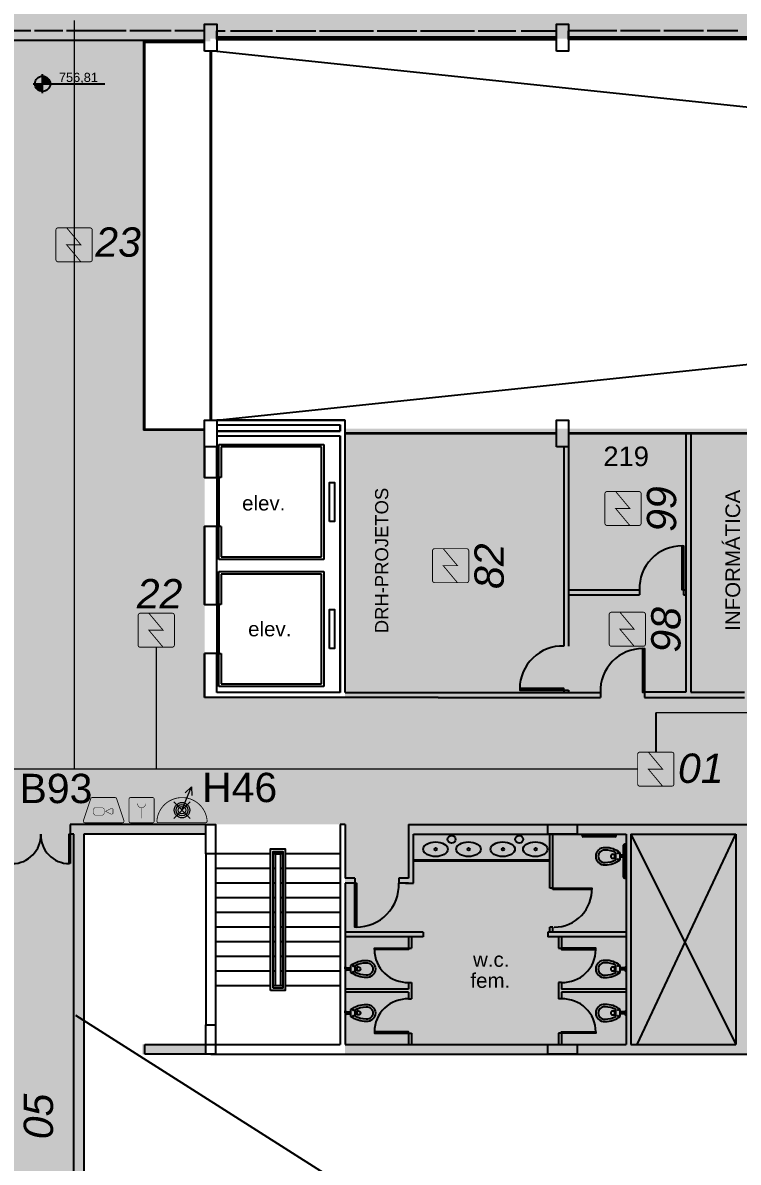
# Model space of a CAD drawing. Header units: metres. Extents: x -331 to 2982, y 362 to 2539.
# Drawn here: x 769.26 to 783.9, y 1880.81 to 1904.12 of the extents above; entities that cross this region are included whole.
import ezdxf
from ezdxf.enums import TextEntityAlignment as Align

# ---------------------------------------------------------------- set-up
doc = ezdxf.new("R2010")
doc.units = ezdxf.units.M
doc.layers.get('0').update_dxf_attribs({"color": 251})
doc.layers.add('_corredores', color=251, linetype='Continuous', plot=False)
doc.layers.add('_salas', color=251, linetype='Continuous', plot=False)
for name, color, linetype in [('ALV', 251, 'Continuous'), ('Cota Nivel', 251, 'Continuous'), ('CX', 251, 'Continuous'), ('Det', 251, 'Continuous'), ('DET. FUMAÇA', 1, 'Continuous'), ('Det_Vigas', 251, 'Continuous'), ('Div', 251, 'Continuous'), ('Est', 251, 'Continuous'), ('Mob', 251, 'Continuous'), ('Pis', 251, 'Continuous'), ('SALAS NOVAS', 7, 'Continuous'), ('Texto_Salas', 251, 'Continuous'), ('vid', 251, 'Continuous'), ('vis', 251, 'Continuous')]:
    doc.layers.add(name, color=color, linetype=linetype)
doc.styles.add('DESTAQUE', font='arial.ttf', dxfattribs={"height": 0.4})
doc.styles.get("Standard").update_dxf_attribs({"font": 'arial.ttf', "height": 0.3})
doc.styles.add('X3G_ENTITY_1416AFBF', font='arial.ttf', dxfattribs={"height": 0.6})
doc.styles.add('X3G_ENTITY_1416B746', font='arial.ttf', dxfattribs={"height": 0.6})
doc.styles.add('X3G_ENTITY_1416BCA4', font='arial.ttf', dxfattribs={"height": 0.6})
doc.styles.add('X3G_ENTITY_1416BCBF', font='arial.ttf', dxfattribs={"height": 0.6})
doc.styles.add('X3G_ENTITY_1416BCC3', font='arial.ttf', dxfattribs={"height": 0.6})
doc.styles.add('X3G_ENTITY_1422A228', font='arial.ttf', dxfattribs={"height": 0.6})

# ---------------------------------------------------------------- blocks, each defined once
blk = doc.blocks.new('WEW')
at = {"color": 1, "lineweight": 0, "true_color": 0xe60000}
for p, q in [((1781.244, 994.005), (1781.439, 994.482)), ((1781.439, 994.482), (1781.308, 994.36)), ((1781.439, 994.482), (1781.447, 994.302)), ((1781.075, 994.175), (1781.413, 993.836)), ((1781.413, 994.175), (1781.075, 993.836))]:
    blk.add_line(p, q, dxfattribs=at)
at = {"color": 1, "true_color": 0xe60000, "const_width": 0.0172}
for points in [[(1779.259, 993.747), (1780.023, 993.747, 0.511918), (1780.056, 993.793), (1779.907, 994.24, 0.322823), (1779.874, 994.263), (1779.408, 994.263, 0.322823), (1779.375, 994.24), (1779.226, 993.793, 0.511918)], [(1780.193, 994.263), (1780.641, 994.263, -0.414214), (1780.675, 994.229), (1780.675, 993.782, -0.414214), (1780.641, 993.747), (1780.193, 993.747, -0.414214), (1780.159, 993.782), (1780.159, 994.229, -0.414214)], [(1780.764, 993.748), (1781.724, 993.748, 0.435311), (1781.759, 993.784, 0.930949), (1780.73, 993.784, 0.435311)]]:
    blk.add_lwpolyline(points, format="xyb", close=True, dxfattribs=at)
at = {"color": 1, "true_color": 0xe60000, "const_width": 0.0086}
for points in [[(1780.336, 994.135), (1780.338, 994.117), (1780.344, 994.099), (1780.351, 994.088), (1780.365, 994.073), (1780.373, 994.067), (1780.386, 994.06), (1780.397, 994.057), (1780.413, 994.055), (1780.421, 994.055), (1780.431, 994.056), (1780.45, 994.062), (1780.464, 994.07), (1780.477, 994.082), (1780.488, 994.096), (1780.494, 994.11), (1780.497, 994.122), (1780.498, 994.13), (1780.498, 994.136)], [(1780.417, 993.837), (1780.417, 994.055)]]:
    blk.add_lwpolyline(points, dxfattribs=at)
for points in [[(1779.463, 994.06), (1779.617, 994.06), (1779.652, 994.026), (1779.652, 993.936), (1779.617, 993.902), (1779.463, 993.902), (1779.428, 993.936), (1779.428, 994.026)], [(1779.832, 993.936), (1779.832, 994.026), (1779.802, 994.044), (1779.679, 993.981), (1779.802, 993.918)]]:
    blk.add_lwpolyline(points, close=True, dxfattribs=at)
at = {"color": 1, "lineweight": 0, "true_color": 0xe60000}
for radius in [0.158, 0.119, 0.0774]:
    blk.add_circle((1781.244, 994.005), radius, dxfattribs=at)
blk = doc.blocks.new('Detector de fumaça')
at = {"layer": 'DET. FUMAÇA', "linetype": 'Continuous', "lineweight": 15, "const_width": 0.0187}
blk.add_lwpolyline([(774.599, 539.816), (775.249, 539.816, -0.414214), (775.296, 539.769), (775.296, 539.167, -0.414214), (775.249, 539.12), (774.599, 539.12, -0.414214), (774.553, 539.167), (774.553, 539.769, -0.414214)], format="xyb", close=True, dxfattribs=at)
blk.add_lwpolyline([(774.773, 539.816), (775.064, 539.468), (774.773, 539.468), (775.064, 539.12)], dxfattribs=at)
blk = doc.blocks.new('VASO-SAN')
for p, q in [((302.351, 172.465), (302.38, 172.465)), ((302.351, 172.383), (302.38, 172.383)), ((302.38, 172.465), (302.38, 172.383)), ((302.411, 172.354), (302.411, 172.494)), ((302.499, 172.354), (302.499, 172.494)), ((302.599, 172.444), (302.499, 172.444)), ((302.599, 172.404), (302.499, 172.404)), ((302.599, 172.444), (302.599, 172.455)), ((302.599, 172.404), (302.599, 172.444)), ((302.599, 172.404), (302.599, 172.393)), ((302.619, 172.464), (302.609, 172.464)), ((302.619, 172.383), (302.609, 172.383)), ((302.619, 172.424), (302.619, 172.464)), ((302.619, 172.424), (302.619, 172.383))]:
    blk.add_line(p, q)
for centre in [(302.453, 172.486), (302.453, 172.362)]:
    blk.add_circle(centre, 0.00707)
for centre, radius, start, end in [((302.178, 172.42), 0.179, 86.6811, 178.7962), ((302.178, 172.42), 0.129, 86.6811, 178.7962), ((302.205, 172.134), 0.464, 50.6979, 92.0637), ((302.205, 172.134), 0.414, 60.1325, 92.0637), ((302.178, 172.427), 0.179, 181.2038, 273.3189), ((302.178, 172.427), 0.129, 181.2038, 273.3189), ((302.205, 172.713), 0.464, 267.9363, 309.3021), ((302.205, 172.713), 0.414, 267.9363, 299.8675), ((302.349, 172.422), 0.043, 86.6811, 178.7962), ((302.349, 172.426), 0.043, 181.2038, 273.3189), ((302.609, 172.455), 0.00935, 90, 180), ((302.609, 172.393), 0.00935, 180, 270)]:
    blk.add_arc(centre, radius, start, end)

msp = doc.modelspace()

# ---------------------------------------------------------------- hatches: boundary and pattern name
at = {"layer": '_corredores', "transparency": 33554508}
h = msp.add_hatch(color=256, dxfattribs=at)
h.dxf.hatch_style = 1
h.paths.add_polyline_path([(851.609, 1924.544), (870.379, 1924.544), (870.379, 1926.38), (870.189, 1926.38), (870.189, 1926.577), (870.003, 1926.764), (866.304, 1926.765), (866.288, 1926.731), (866.184, 1926.814), (865.422, 1927.574), (863.994, 1927.574), (862.566, 1927.574), (861.756, 1926.765), (861.72, 1926.765), (861.716, 1926.764), (861.703, 1926.763), (861.685, 1926.763), (858.091, 1926.765), (857.744, 1926.418), (857.397, 1926.765), (853.804, 1926.765), (853.788, 1926.731), (853.684, 1926.814), (852.922, 1927.574), (851.494, 1927.574), (849.748, 1927.574), (849.748, 1926.814), (849.608, 1926.814), (849.608, 1929.894), (841.234, 1929.894), (841.234, 1928.054), (840.474, 1928.054), (840.474, 1927.096), (840.756, 1926.814), (840.374, 1926.432), (840.042, 1926.765), (836.434, 1926.765), (836.419, 1926.731), (836.314, 1926.814), (835.553, 1927.574), (834.124, 1927.574), (832.696, 1927.574), (831.886, 1926.765), (831.85, 1926.765), (831.847, 1926.764), (831.833, 1926.763), (831.815, 1926.763), (828.221, 1926.765), (827.874, 1926.418), (827.528, 1926.765), (823.934, 1926.765), (823.918, 1926.731), (823.814, 1926.814), (823.052, 1927.574), (821.624, 1927.574), (820.195, 1927.574), (819.385, 1926.765), (819.35, 1926.765), (819.346, 1926.764), (819.333, 1926.763), (819.315, 1926.763), (815.721, 1926.765), (815.374, 1926.418), (815.027, 1926.765), (811.434, 1926.765), (811.418, 1926.731), (811.314, 1926.814), (810.552, 1927.574), (809.124, 1927.574), (807.695, 1927.574), (806.886, 1926.765), (806.85, 1926.765), (806.846, 1926.764), (806.833, 1926.763), (806.815, 1926.763), (803.221, 1926.765), (802.874, 1926.418), (802.527, 1926.765), (798.934, 1926.765), (798.918, 1926.731), (798.814, 1926.814), (798.052, 1927.574), (796.624, 1927.574), (795.195, 1927.574), (794.386, 1926.765), (794.35, 1926.765), (794.346, 1926.764), (794.333, 1926.763), (794.315, 1926.763), (790.721, 1926.765), (790.374, 1926.418), (790.027, 1926.765), (786.434, 1926.765), (786.418, 1926.731), (786.314, 1926.814), (785.552, 1927.574), (784.124, 1927.574), (782.696, 1927.574), (781.886, 1926.765), (781.85, 1926.765), (781.846, 1926.764), (781.833, 1926.763), (781.815, 1926.763), (778.221, 1926.765), (777.874, 1926.418), (777.527, 1926.765), (773.934, 1926.765), (773.918, 1926.731), (773.814, 1926.814), (773.052, 1927.574), (771.624, 1927.574), (770.196, 1927.574), (769.386, 1926.765), (769.35, 1926.765), (769.347, 1926.764), (769.333, 1926.763), (769.315, 1926.763), (765.615, 1926.764), (765.429, 1926.577), (765.429, 1926.38), (765.239, 1926.38), (765.239, 1924.544), (770.084, 1924.544), (770.084, 1914.631), (770.394, 1914.631), (770.394, 1905.511), (765.009, 1905.511), (765.009, 1910.811), (763.809, 1910.811), (763.809, 1905.511), (755.909, 1905.511), (755.909, 1910.811), (754.809, 1910.811), (754.809, 1905.511), (746.059, 1905.511), (746.059, 1901.896), (748.429, 1901.896), (748.429, 1903.596), (748.029, 1903.596), (748.029, 1903.796), (754.454, 1903.796), (754.454, 1903.596), (754.129, 1903.596), (754.129, 1901.896), (754.454, 1901.896), (754.454, 1901.696), (754.454, 1901.171), (757.954, 1901.171), (757.954, 1903.571), (757.954, 1903.771), (768.009, 1903.771), (768.009, 1903.751), (768.814, 1903.751), (768.814, 1895.791), (767.984, 1895.791), (767.984, 1895.771), (762.344, 1895.771), (761.069, 1895.771), (761.069, 1893.046), (754.154, 1893.046), (752.479, 1893.046), (752.479, 1860.521), (752.479, 1859.096), (752.479, 1857.621), (754.079, 1857.621), (754.079, 1860.546), (753.904, 1860.546), (753.904, 1863.421), (754.169, 1863.421), (754.169, 1887.631), (760.804, 1887.631), (760.804, 1887.721), (768.909, 1887.721), (770.309, 1887.721), (771.909, 1887.721), (773.009, 1887.721), (775.859, 1887.721), (775.859, 1886.621), (777.159, 1886.621), (777.159, 1887.721), (788.759, 1887.721), (788.759, 1886.621), (790.059, 1886.621), (790.059, 1887.721), (802.309, 1887.721), (804.009, 1887.721), (844.959, 1887.721), (844.959, 1887.896), (845.259, 1887.896), (845.259, 1887.543), (845.259, 1863.221), (807.109, 1863.221), (807.109, 1860.671), (807.109, 1860.571), (806.556, 1860.571), (806.556, 1858.751), (806.556, 1855.871), (806.556, 1855.143), (807.956, 1855.143), (807.956, 1857.121), (809.134, 1857.121), (809.134, 1860.671), (845.259, 1860.671), (845.259, 1855.977), (846.384, 1855.977), (846.384, 1856.871), (846.034, 1856.871), (846.034, 1856.971), (846.434, 1856.971), (846.434, 1860.671), (849.184, 1860.671), (849.184, 1856.971), (849.584, 1856.971), (849.584, 1856.871), (849.234, 1856.871), (849.234, 1855.977), (850.459, 1855.977), (850.459, 1860.671), (859.459, 1860.671), (859.459, 1863.221), (849.559, 1863.221), (849.559, 1888.221), (849.659, 1888.221), (849.659, 1887.721), (854.289, 1887.721), (854.289, 1895.621), (859.259, 1895.621), (859.259, 1905.521), (857.359, 1905.521), (857.359, 1905.621), (858.034, 1905.621), (858.034, 1908.221), (853.709, 1908.221), (853.709, 1908.184), (853.609, 1908.184), (853.609, 1910.121), (850.859, 1910.121), (850.86, 1912.861), (849.659, 1912.861), (849.659, 1908.921), (852.409, 1908.921), (852.409, 1903.771), (852.409, 1895.701), (852.409, 1890.371), (849.559, 1890.371), (849.559, 1908.921), (849.559, 1912.961), (852.259, 1912.961), (852.259, 1914.631), (851.609, 1914.631)])
h.paths.add_polyline_path([(845.929, 1914.631), (846.006, 1914.631), (846.006, 1905.511), (844.999, 1905.511), (844.999, 1909.911), (845.009, 1910.811), (843.809, 1910.811), (843.809, 1905.511), (835.009, 1905.511), (835.009, 1910.811), (833.809, 1910.811), (833.809, 1905.511), (825.009, 1905.511), (825.009, 1910.811), (823.809, 1910.811), (823.809, 1905.511), (815.009, 1905.511), (815.009, 1910.811), (813.809, 1910.811), (813.809, 1905.511), (805.009, 1905.511), (805.009, 1910.811), (803.809, 1910.811), (803.809, 1905.511), (795.009, 1905.511), (795.009, 1910.811), (793.809, 1910.811), (793.809, 1905.511), (785.009, 1905.511), (785.009, 1910.811), (783.809, 1910.811), (783.809, 1905.511), (775.009, 1905.511), (775.009, 1910.811), (773.979, 1910.811), (773.979, 1905.511), (773.194, 1905.511), (773.194, 1914.631), (773.124, 1914.631), (773.124, 1920.111), (775.144, 1920.111), (775.144, 1921.611), (775.124, 1921.611), (775.124, 1922.031), (773.624, 1922.031), (773.624, 1921.611), (773.164, 1921.611), (773.164, 1924.544), (845.929, 1924.543), (845.929, 1921.611), (845.469, 1921.611), (845.469, 1922.031), (843.969, 1922.031), (843.969, 1921.611), (843.949, 1920.111), (845.929, 1920.111)], flags=16)
h.paths.add_polyline_path([(851.494, 1926.432), (851.112, 1926.814), (851.494, 1927.196), (851.876, 1926.814)], flags=16)
h.paths.add_polyline_path([(845.244, 1926.432), (844.862, 1926.814), (845.244, 1927.196), (845.626, 1926.814)], flags=16)
h.paths.add_polyline_path([(845.119, 1903.801), (845.119, 1895.821), (845.259, 1895.821), (845.259, 1890.321), (839.659, 1890.321), (775.859, 1890.321), (772.984, 1890.321), (772.984, 1895.791), (771.754, 1895.791), (771.754, 1903.746), (773.099, 1903.746), (773.099, 1903.801)], flags=16)
h.paths.add_polyline_path([(834.506, 1926.814), (834.124, 1926.432), (833.742, 1926.814), (834.124, 1927.196)], flags=16)
h.paths.add_polyline_path([(863.612, 1926.814), (863.994, 1927.196), (864.376, 1926.814), (863.994, 1926.432)], flags=16)
h.paths.add_polyline_path([(845.259, 1895.821), (845.259, 1890.321), (839.659, 1890.321), (775.859, 1890.321), (772.984, 1890.321), (772.984, 1895.821), (775.859, 1895.821), (839.659, 1895.821)], flags=0)
h.paths.add_polyline_path([(822.006, 1926.814), (821.624, 1926.432), (821.242, 1926.814), (821.624, 1927.196)], flags=16)
h.paths.add_polyline_path([(809.506, 1926.814), (809.124, 1926.432), (808.742, 1926.814), (809.124, 1927.196)], flags=16)
h.paths.add_polyline_path([(797.006, 1926.814), (796.624, 1926.432), (796.242, 1926.814), (796.624, 1927.196)], flags=16)
h.paths.add_polyline_path([(784.506, 1926.814), (784.124, 1926.432), (783.742, 1926.814), (784.124, 1927.196)], flags=16)
h.paths.add_polyline_path([(772.006, 1926.814), (771.624, 1926.432), (771.242, 1926.814), (771.624, 1927.196)], flags=16)
edge = h.paths.add_edge_path(flags=16)
edge.add_line((767.555, 1893.924), (767.408, 1893.821))
edge.add_line((767.408, 1893.821), (767.203, 1894.065))
edge.add_line((767.203, 1894.065), (766.309, 1893.171))
edge.add_arc((765.909, 1892.771), 0.565, -45, 45, ccw=False)
edge.add_line((766.309, 1892.372), (767.203, 1891.477))
edge.add_line((767.203, 1891.477), (767.408, 1891.721))
edge.add_line((767.408, 1891.721), (767.555, 1891.618))
edge.add_arc((765.909, 1892.771), 2.01, 35, 325, ccw=False)
at = {"layer": '_salas', "transparency": 33554559}
h = msp.add_hatch(color=256, dxfattribs=at)
h.dxf.hatch_style = 1
h.paths.add_polyline_path([(839.659, 1890.321), (839.659, 1895.821), (775.859, 1895.821), (775.859, 1890.321)])
h = msp.add_hatch(color=256, dxfattribs=at)
h.dxf.hatch_style = 1
h.paths.add_polyline_path([(770.509, 1887.521), (773.009, 1887.521), (773.009, 1887.721), (771.909, 1887.721), (770.309, 1887.721), (768.909, 1887.721), (760.804, 1887.721), (760.804, 1887.631), (760.804, 1887.521), (762.299, 1887.521), (762.309, 1863.421), (757.849, 1863.421), (757.849, 1861.271), (762.385, 1861.271), (762.385, 1861.321), (770.309, 1861.321), (770.309, 1861.071), (770.509, 1861.071), (770.509, 1863.271), (773.009, 1863.271), (773.009, 1850.721), (773.209, 1850.721), (773.209, 1866.521), (773.009, 1866.521), (773.009, 1863.421), (770.509, 1863.421)])
h = msp.add_hatch(color=256, dxfattribs=at)
h.dxf.hatch_style = 1
h.paths.add_polyline_path([(788.759, 1886.621), (788.759, 1887.721), (777.159, 1887.721), (777.159, 1886.621), (775.859, 1886.621), (775.859, 1883.021), (799.209, 1883.021), (799.209, 1887.721), (790.059, 1887.721), (790.059, 1886.621)])
h = msp.add_hatch(color=256, dxfattribs=at)
h.dxf.hatch_style = 1
h.paths.add_polyline_path([(773.009, 1883.221), (771.709, 1883.221), (771.709, 1883.021), (773.009, 1883.021)])

# ---------------------------------------------------------------- linework, layer by layer
at = {"layer": 'ALV', "color": 251}
for p, q in [((773.234, 1895.996), (775.859, 1895.996)), ((775.759, 1895.996), (773.234, 1895.996)), ((773.234, 1895.896), (775.759, 1895.896)), ((773.234, 1895.896), (775.759, 1895.896)), ((775.759, 1895.996), (775.859, 1895.996)), ((775.859, 1895.996), (775.759, 1895.996)), ((775.759, 1895.996), (775.859, 1895.996)), ((775.859, 1895.996), (775.759, 1895.996)), ((775.759, 1895.771), (775.759, 1895.896)), ((775.759, 1895.896), (775.759, 1895.771)), ((775.759, 1895.771), (775.759, 1895.896)), ((775.759, 1895.896), (775.759, 1895.771)), ((775.859, 1890.421), (775.859, 1895.996)), ((775.859, 1890.421), (775.859, 1895.996)), ((775.859, 1890.421), (775.859, 1895.996)), ((775.859, 1890.421), (775.859, 1895.996)), ((773.234, 1895.771), (775.759, 1895.771)), ((775.759, 1895.771), (773.234, 1895.771)), ((773.234, 1895.671), (775.759, 1895.671)), ((773.234, 1895.671), (775.759, 1895.671)), ((775.759, 1890.421), (775.759, 1895.671)), ((775.759, 1895.671), (775.759, 1890.421)), ((775.759, 1890.421), (775.759, 1895.671)), ((775.759, 1895.671), (775.759, 1890.421)), ((772.984, 1894.821), (772.984, 1895.446)), ((773.234, 1894.821), (773.234, 1895.446)), ((772.984, 1894.821), (773.234, 1894.821)), ((772.984, 1892.221), (772.984, 1893.821)), ((773.234, 1893.821), (772.984, 1893.821)), ((773.234, 1892.221), (773.234, 1893.821)), ((772.984, 1892.221), (773.234, 1892.221)), ((772.984, 1890.321), (772.984, 1891.221)), ((773.234, 1891.221), (772.984, 1891.221)), ((773.234, 1891.221), (772.984, 1891.221)), ((772.984, 1891.221), (772.984, 1890.321)), ((773.234, 1890.421), (773.234, 1891.221)), ((773.234, 1890.421), (773.234, 1891.221)), ((777.762, 1890.321), (772.984, 1890.321)), ((775.759, 1890.421), (773.234, 1890.421)), ((775.759, 1890.421), (773.234, 1890.421)), ((775.859, 1890.421), (777.762, 1890.421)), ((775.859, 1890.421), (775.859, 1890.421)), ((775.859, 1890.421), (777.762, 1890.421)), ((775.859, 1890.421), (775.859, 1890.421)), ((775.859, 1890.421), (775.859, 1890.421)), ((775.859, 1890.421), (775.859, 1890.421)), ((770.309, 1887.721), (770.231, 1887.721)), ((770.231, 1887.721), (770.231, 1887.521)), ((770.309, 1887.721), (770.231, 1887.721)), ((770.309, 1887.721), (770.231, 1887.721)), ((770.231, 1887.721), (770.231, 1887.521)), ((770.309, 1887.721), (770.231, 1887.721)), ((773.009, 1887.721), (770.309, 1887.721)), ((775.859, 1887.721), (775.759, 1887.721)), ((775.759, 1887.721), (775.759, 1884.421)), ((775.859, 1887.721), (775.859, 1886.621)), ((777.159, 1887.721), (788.859, 1887.721)), ((777.159, 1887.721), (777.159, 1886.621)), ((770.309, 1887.521), (770.231, 1887.521)), ((770.309, 1887.521), (770.231, 1887.521)), ((770.309, 1887.521), (770.231, 1887.521)), ((770.309, 1887.521), (770.231, 1887.521)), ((770.309, 1879.246), (770.309, 1887.521)), ((770.309, 1879.246), (770.309, 1887.521)), ((773.009, 1887.521), (770.509, 1887.521)), ((770.509, 1887.521), (770.509, 1863.596)), ((770.509, 1887.521), (770.509, 1863.596)), ((770.509, 1887.521), (770.509, 1863.596)), ((770.509, 1887.521), (770.509, 1863.596)), ((777.259, 1886.521), (777.259, 1887.521)), ((777.259, 1887.521), (781.609, 1887.521)), ((781.609, 1887.521), (781.609, 1883.221)), ((781.709, 1887.521), (781.709, 1883.221)), ((781.709, 1887.521), (783.859, 1887.521)), ((783.859, 1887.521), (783.859, 1883.221)), ((773.009, 1887.121), (773.009, 1883.621)), ((773.209, 1887.121), (773.209, 1883.621)), ((776.059, 1886.621), (775.859, 1886.621)), ((776.059, 1886.521), (775.859, 1886.521)), ((775.859, 1886.521), (775.859, 1883.221)), ((776.059, 1886.621), (776.059, 1886.521)), ((776.959, 1886.621), (776.959, 1886.521)), ((777.159, 1886.621), (776.959, 1886.621)), ((777.159, 1886.521), (776.959, 1886.521)), ((777.098, 1886.521), (777.198, 1886.521)), ((777.159, 1886.521), (777.259, 1886.521)), ((775.759, 1884.421), (775.759, 1883.221)), ((771.759, 1883.021), (771.759, 1883.221)), ((771.759, 1883.221), (775.759, 1883.221)), ((773.109, 1883.021), (771.759, 1883.021)), ((773.109, 1883.021), (799.509, 1883.021)), ((775.859, 1883.221), (781.609, 1883.221)), ((781.709, 1883.221), (783.859, 1883.221))]:
    msp.add_line(p, q, dxfattribs=at)
at = {"layer": 'ALV'}
for p, q in [((775.759, 1895.996), (775.859, 1895.996)), ((775.859, 1895.996), (775.759, 1895.996)), ((775.759, 1895.771), (775.759, 1895.896)), ((775.759, 1895.896), (775.759, 1895.771)), ((775.859, 1890.421), (775.859, 1895.996)), ((775.859, 1890.421), (775.859, 1895.996)), ((775.759, 1890.421), (775.759, 1895.671)), ((775.759, 1895.671), (775.759, 1890.421)), ((782.784, 1892.521), (782.784, 1892.421)), ((780.334, 1890.471), (780.434, 1890.471)), ((775.859, 1890.421), (781.084, 1890.421)), ((775.859, 1890.421), (781.084, 1890.421)), ((777.762, 1890.321), (781.084, 1890.321)), ((782.834, 1890.426), (781.984, 1890.426)), ((781.984, 1890.421), (781.984, 1890.321)), ((781.984, 1890.321), (784.034, 1890.321)), ((782.934, 1890.426), (784.034, 1890.426)), ((770.309, 1887.721), (770.231, 1887.721)), ((770.231, 1887.721), (770.231, 1887.521)), ((770.309, 1887.721), (770.231, 1887.721)), ((770.309, 1887.521), (770.231, 1887.521)), ((770.309, 1887.521), (770.231, 1887.521)), ((770.309, 1879.246), (770.309, 1887.521)), ((770.509, 1887.521), (770.509, 1863.596)), ((770.509, 1887.521), (770.509, 1863.596))]:
    msp.add_line(p, q, dxfattribs=at)
at = {"layer": 'ALV', "color": 150}
msp.add_line((782.218, 1890.009), (782.218, 1889.201), dxfattribs=at)
at = {"layer": 'ALV', "color": 251}
for points in [[(773.234, 1895.446), (772.984, 1895.446), (772.984, 1894.821), (773.234, 1894.821)], [(773.234, 1893.821), (772.984, 1893.821), (772.984, 1892.221), (773.234, 1892.221)]]:
    msp.add_lwpolyline(points, close=True, dxfattribs=at)
at = {"layer": 'ALV'}
for points in [[(781.884, 1892.521), (781.884, 1892.421)], [(781.084, 1890.421), (781.084, 1890.321)]]:
    msp.add_lwpolyline(points, dxfattribs=at)
at = {"layer": 'Cota Nivel', "color": 251}
for points in [[(769.667, 1902.681), (769.667, 1903.071)], [(769.472, 1902.876), (770.942, 1902.876)]]:
    msp.add_lwpolyline(points, dxfattribs=at)
at = {"layer": 'Cota Nivel', "color": 251, "const_width": 0.156}
for points in [[(769.667, 1902.798, -0.414214), (769.589, 1902.876, -1)], [(769.745, 1902.876, 0.414214), (769.667, 1902.954, 1)]]:
    msp.add_lwpolyline(points, format="xyb", dxfattribs=at)
at = {"layer": 'Cota Nivel', "color": 251}
msp.add_circle((769.667, 1902.876), 0.156, dxfattribs=at)
at = {"layer": 'CX', "color": 251, "ltscale": 0.8}
for p, q in [((781.609, 1884.351), (780.289, 1884.351)), ((781.609, 1884.291), (780.289, 1884.291))]:
    msp.add_line(p, q, dxfattribs=at)
at = {"layer": 'CX', "ltscale": 8}
for points in [[(782.784, 1892.521), (782.754, 1892.521), (782.754, 1893.421), (782.784, 1893.421)], [(781.984, 1890.421), (781.954, 1890.421), (781.954, 1891.321), (781.984, 1891.321)], [(780.334, 1890.471), (780.334, 1890.501), (779.434, 1890.501), (779.434, 1890.471)]]:
    msp.add_lwpolyline(points, close=True, dxfattribs=at)
at = {"layer": 'CX', "color": 251, "ltscale": 8}
for points in [[(776.059, 1886.521), (776.089, 1886.521), (776.089, 1885.621), (776.059, 1885.621)], [(780.109, 1886.391), (780.109, 1886.421), (780.909, 1886.421), (780.909, 1886.391)], [(777.159, 1885.191), (777.159, 1885.161), (776.459, 1885.161), (776.459, 1885.191)], [(780.289, 1885.191), (780.289, 1885.161), (780.989, 1885.161), (780.989, 1885.191)], [(777.159, 1883.451), (777.159, 1883.481), (776.459, 1883.481), (776.459, 1883.451)], [(780.289, 1883.451), (780.289, 1883.481), (780.989, 1883.481), (780.989, 1883.451)]]:
    msp.add_lwpolyline(points, close=True, dxfattribs=at)
at = {"layer": 'CX', "ltscale": 8}
for centre, start, end in [((782.754, 1892.551), 90, 181.942), ((780.305, 1890.501), 88.058, 180), ((781.954, 1890.451), 90, 181.942)]:
    msp.add_arc(centre, 0.871, start, end, dxfattribs=at)
at = {"layer": 'CX', "ltscale": 0.8}
for centre, start, end in [((769.049, 1887.503), 270, 1.7449), ((770.213, 1887.503), 178.2551, 270)]:
    msp.add_arc(centre, 0.582, start, end, dxfattribs=at)
at = {"layer": 'CX', "color": 251, "ltscale": 8}
for centre, radius, start, end in [((776.089, 1886.492), 0.871, 270, 1.942), ((780.139, 1886.392), 0.771, 270, 2.1894), ((777.13, 1885.161), 0.671, 180, 272.5089), ((780.318, 1885.161), 0.671, 267.4911, 0), ((777.13, 1883.481), 0.671, 87.4911, 180), ((780.318, 1883.481), 0.671, 0, 92.5089)]:
    msp.add_arc(centre, radius, start, end, dxfattribs=at)
at = {"layer": 'Det', "color": 251}
for p, q in [((773.234, 1903.546), (844.959, 1895.996)), ((773.234, 1895.996), (844.959, 1903.546)), ((781.709, 1887.521), (783.859, 1883.221)), ((781.834, 1883.221), (783.859, 1887.521)), ((806.799, 1860.671), (770.349, 1883.815))]:
    msp.add_line(p, q, dxfattribs=at)
at = {"layer": 'Det_Vigas', "color": 251}
for p, q in [((768.009, 1903.771), (772.984, 1903.771)), ((769.429, 1903.961), (768.597, 1903.961)), ((770.079, 1903.961), (769.504, 1903.961)), ((771.377, 1903.961), (770.154, 1903.961)), ((772.297, 1903.961), (771.452, 1903.961)), ((772.984, 1903.961), (772.372, 1903.961)), ((772.984, 1903.771), (772.984, 1903.961)), ((773.234, 1903.961), (773.404, 1903.961)), ((773.234, 1903.781), (773.234, 1903.961)), ((773.234, 1903.781), (780.184, 1903.781)), ((773.514, 1903.961), (774.372, 1903.961)), ((774.447, 1903.961), (775.257, 1903.961)), ((775.332, 1903.961), (776.438, 1903.961)), ((776.513, 1903.961), (777.325, 1903.961)), ((777.4, 1903.961), (778.506, 1903.961)), ((778.581, 1903.961), (779.354, 1903.961)), ((779.464, 1903.961), (780.184, 1903.961)), ((780.184, 1903.781), (780.184, 1903.961)), ((781.418, 1903.961), (780.434, 1903.961)), ((780.434, 1903.781), (780.434, 1903.961)), ((787.384, 1903.781), (780.434, 1903.781)), ((782.305, 1903.961), (781.493, 1903.961)), ((783.193, 1903.961), (782.38, 1903.961)), ((783.894, 1903.961), (783.268, 1903.961))]:
    msp.add_line(p, q, dxfattribs=at)
at = {"layer": 'Div', "color": 150, "linetype": 'Continuous', "lineweight": 0}
for p, q in [((770.312, 1904.171), (770.312, 1888.853)), ((771.994, 1891.348), (771.994, 1888.853)), ((784.106, 1890.009), (782.218, 1890.009)), ((781.846, 1888.853), (753.792, 1888.853))]:
    msp.add_line(p, q, dxfattribs=at)
at = {"layer": 'Div'}
for p, q in [((782.834, 1895.716), (782.834, 1890.426)), ((782.934, 1895.716), (782.934, 1890.426)), ((780.334, 1895.446), (780.334, 1891.371)), ((780.434, 1895.446), (780.434, 1891.371)), ((780.434, 1892.521), (781.884, 1892.521)), ((780.434, 1892.421), (781.884, 1892.421)), ((782.784, 1892.521), (782.834, 1892.521)), ((782.784, 1892.421), (782.834, 1892.421)), ((780.334, 1890.471), (780.334, 1890.421)), ((780.434, 1890.471), (780.434, 1890.421))]:
    msp.add_line(p, q, dxfattribs=at)
at = {"layer": 'Div', "lineweight": 0, "ltscale": 0.8}
for p, q in [((780.049, 1886.421), (780.049, 1887.521)), ((780.109, 1886.421), (780.109, 1887.521)), ((780.049, 1885.521), (780.049, 1885.621)), ((780.109, 1885.521), (780.109, 1885.621)), ((777.159, 1885.421), (777.159, 1885.191)), ((777.219, 1885.421), (777.219, 1885.191)), ((780.229, 1885.421), (780.229, 1885.191)), ((780.289, 1885.421), (780.289, 1885.191)), ((777.159, 1885.191), (777.219, 1885.191)), ((780.229, 1885.191), (780.289, 1885.191)), ((777.159, 1884.491), (777.219, 1884.491)), ((777.159, 1884.491), (777.159, 1884.351)), ((777.219, 1884.491), (777.219, 1884.151)), ((780.289, 1884.491), (780.229, 1884.491)), ((780.229, 1884.491), (780.229, 1884.151)), ((780.289, 1884.491), (780.289, 1884.351)), ((777.159, 1884.351), (775.859, 1884.351)), ((777.159, 1884.291), (775.859, 1884.291)), ((777.159, 1884.291), (777.159, 1884.151)), ((780.289, 1884.291), (780.289, 1884.151)), ((777.159, 1884.151), (777.219, 1884.151)), ((780.289, 1884.151), (780.229, 1884.151)), ((777.159, 1883.451), (777.219, 1883.451)), ((777.159, 1883.451), (777.159, 1883.221)), ((777.219, 1883.451), (777.219, 1883.221)), ((780.289, 1883.451), (780.229, 1883.451)), ((780.229, 1883.451), (780.229, 1883.221)), ((780.289, 1883.451), (780.289, 1883.221))]:
    msp.add_line(p, q, dxfattribs=at)
at = {"layer": 'Div', "color": 251, "ltscale": 0.8}
for p, q in [((780.049, 1886.421), (780.049, 1887.521)), ((780.109, 1886.421), (780.109, 1887.521)), ((780.049, 1885.521), (780.049, 1885.621)), ((780.109, 1885.521), (780.109, 1885.621)), ((777.159, 1885.421), (777.159, 1885.191)), ((777.219, 1885.421), (777.219, 1885.191)), ((780.229, 1885.421), (780.229, 1885.191)), ((780.289, 1885.421), (780.289, 1885.191)), ((777.159, 1885.191), (777.219, 1885.191)), ((780.229, 1885.191), (780.289, 1885.191)), ((777.159, 1884.491), (777.219, 1884.491)), ((777.159, 1884.491), (777.159, 1884.351)), ((777.219, 1884.491), (777.219, 1884.151)), ((780.289, 1884.491), (780.229, 1884.491)), ((780.229, 1884.491), (780.229, 1884.151)), ((780.289, 1884.491), (780.289, 1884.351)), ((777.159, 1884.351), (775.859, 1884.351)), ((777.159, 1884.291), (775.859, 1884.291)), ((777.159, 1884.291), (777.159, 1884.151)), ((780.289, 1884.291), (780.289, 1884.151)), ((777.159, 1884.151), (777.219, 1884.151)), ((780.289, 1884.151), (780.229, 1884.151)), ((777.159, 1883.451), (777.219, 1883.451)), ((777.159, 1883.451), (777.159, 1883.221)), ((777.219, 1883.451), (777.219, 1883.221)), ((780.289, 1883.451), (780.229, 1883.451)), ((780.229, 1883.451), (780.229, 1883.221)), ((780.289, 1883.451), (780.289, 1883.221))]:
    msp.add_line(p, q, dxfattribs=at)
at = {"layer": 'Div', "lineweight": 0}
for p, q in [((780.109, 1886.421), (780.049, 1886.421)), ((780.109, 1885.621), (780.049, 1885.621)), ((777.459, 1885.521), (775.859, 1885.521)), ((777.459, 1885.421), (775.859, 1885.421)), ((777.459, 1885.521), (777.459, 1885.421)), ((781.609, 1885.521), (780.009, 1885.521)), ((780.009, 1885.521), (780.009, 1885.421)), ((781.609, 1885.421), (780.009, 1885.421))]:
    msp.add_line(p, q, dxfattribs=at)
at = {"layer": 'Div', "color": 251}
for p, q in [((780.109, 1886.421), (780.049, 1886.421)), ((780.109, 1885.621), (780.049, 1885.621)), ((777.459, 1885.521), (775.859, 1885.521)), ((777.459, 1885.421), (775.859, 1885.421)), ((777.459, 1885.521), (777.459, 1885.421)), ((781.609, 1885.521), (780.009, 1885.521)), ((780.009, 1885.521), (780.009, 1885.421)), ((781.609, 1885.421), (780.009, 1885.421))]:
    msp.add_line(p, q, dxfattribs=at)
at = {"layer": 'Est', "color": 251}
for points in [[(772.984, 1903.546), (772.984, 1904.096), (773.234, 1904.096), (773.234, 1903.546)], [(780.184, 1903.546), (780.184, 1904.096), (780.434, 1904.096), (780.434, 1903.546)], [(772.984, 1895.446), (772.984, 1895.996), (773.234, 1895.996), (773.234, 1895.446)], [(780.184, 1895.446), (780.184, 1895.996), (780.434, 1895.996), (780.434, 1895.446)], [(773.009, 1887.121), (773.009, 1887.721), (773.209, 1887.721), (773.209, 1887.121)], [(780.609, 1887.521), (780.009, 1887.521), (780.009, 1887.721), (780.609, 1887.721)], [(773.009, 1883.021), (773.009, 1883.621), (773.209, 1883.621), (773.209, 1883.021)], [(780.609, 1883.021), (780.009, 1883.021), (780.009, 1883.221), (780.609, 1883.221)]]:
    msp.add_lwpolyline(points, close=True, dxfattribs=at)
at = {"layer": 'Est'}
msp.add_lwpolyline([(780.184, 1895.446), (780.184, 1895.996), (780.434, 1895.996), (780.434, 1895.446)], close=True, dxfattribs=at)
at = {"layer": 'Mob', "color": 251}
for p, q in [((780.708, 1887.496), (780.708, 1887.521)), ((780.733, 1887.497), (780.733, 1887.521)), ((781.384, 1887.471), (780.733, 1887.471)), ((781.383, 1887.496), (780.734, 1887.496)), ((781.384, 1887.497), (781.384, 1887.521)), ((781.409, 1887.496), (781.409, 1887.521)), ((781.559, 1886.646), (781.559, 1887.297)), ((781.584, 1887.322), (781.609, 1887.322)), ((781.584, 1886.647), (781.584, 1887.296)), ((781.585, 1887.297), (781.609, 1887.297)), ((781.584, 1886.621), (781.609, 1886.621)), ((781.585, 1886.646), (781.609, 1886.646))]:
    msp.add_line(p, q, dxfattribs=at)
at = {"layer": 'Mob', "color": 251, "linetype": 'ByBlock'}
for p, q in [((780.049, 1886.991), (777.259, 1886.991)), ((780.049, 1886.971), (777.259, 1886.971))]:
    msp.add_line(p, q, dxfattribs=at)
at = {"layer": 'Mob', "color": 251, "linetype": 'ByBlock', "ltscale": 0.8}
for centre in [(778.038, 1887.418), (779.422, 1887.418)]:
    msp.add_circle(centre, 0.08, dxfattribs=at)
at = {"layer": 'Mob', "color": 251, "linetype": 'ByBlock'}
for centre in [(777.71, 1887.216), (778.389, 1887.216), (779.09, 1887.216), (779.756, 1887.216)]:
    msp.add_circle(centre, 0.0243, dxfattribs=at)
at = {"layer": 'Mob', "color": 251}
for centre, radius, start, end in [((780.733, 1887.496), 0.025, 180, 270), ((780.734, 1887.498), 0.00182, 193.2302, 255.8594), ((781.382, 1887.498), 0.00182, 284.1406, 346.7698), ((781.384, 1887.496), 0.025, 270, 0), ((781.584, 1887.297), 0.025, 90, 180), ((781.586, 1887.296), 0.00182, 103.2302, 165.8594), ((781.584, 1886.646), 0.025, 180, 270), ((781.586, 1886.648), 0.00182, 194.1406, 256.7698)]:
    msp.add_arc(centre, radius, start, end, dxfattribs=at)
at = {"layer": 'Mob', "color": 251, "linetype": 'ByBlock'}
for centre in [(777.71, 1887.216), (778.384, 1887.216), (779.085, 1887.216), (779.751, 1887.216)]:
    msp.add_ellipse(centre, major_axis=(-0.25, 0), ratio=0.598195, dxfattribs=at)
at = {"layer": 'Pis', "color": 251}
for p, q in [((772.984, 1903.746), (771.734, 1903.746)), ((772.984, 1895.791), (771.734, 1895.791)), ((773.274, 1895.496), (775.424, 1895.496)), ((773.274, 1894.821), (773.274, 1895.496)), ((775.374, 1895.446), (773.324, 1895.446)), ((773.324, 1895.446), (773.324, 1894.821)), ((775.374, 1893.196), (775.374, 1895.446)), ((775.424, 1895.496), (775.424, 1893.146)), ((773.234, 1894.821), (773.234, 1893.821)), ((773.274, 1894.821), (773.274, 1893.821)), ((773.324, 1894.821), (773.274, 1894.821)), ((773.274, 1893.146), (773.274, 1893.821)), ((773.324, 1893.821), (773.274, 1893.821)), ((773.324, 1893.821), (773.324, 1893.196)), ((775.424, 1893.146), (773.274, 1893.146)), ((773.324, 1893.196), (775.374, 1893.196)), ((773.274, 1892.896), (775.424, 1892.896)), ((773.274, 1892.221), (773.274, 1892.896)), ((773.324, 1892.846), (773.324, 1892.221)), ((775.374, 1892.846), (773.324, 1892.846)), ((775.374, 1890.596), (775.374, 1892.846)), ((775.424, 1892.896), (775.424, 1890.546)), ((773.234, 1892.221), (773.234, 1891.221)), ((773.324, 1892.221), (773.274, 1892.221)), ((773.274, 1892.221), (773.274, 1891.221)), ((773.274, 1890.546), (773.274, 1891.221)), ((773.274, 1891.221), (773.324, 1891.221)), ((773.324, 1891.221), (773.324, 1890.596)), ((775.424, 1890.546), (773.274, 1890.546)), ((773.324, 1890.596), (775.374, 1890.596)), ((774.334, 1887.121), (773.209, 1887.121)), ((774.584, 1887.121), (774.384, 1887.121)), ((775.759, 1887.121), (774.634, 1887.121)), ((774.334, 1886.821), (773.209, 1886.821)), ((774.434, 1886.821), (774.384, 1886.821)), ((774.584, 1886.821), (774.534, 1886.821)), ((775.759, 1886.821), (774.634, 1886.821)), ((774.334, 1886.521), (773.209, 1886.521)), ((774.434, 1886.521), (774.384, 1886.521)), ((774.584, 1886.521), (774.534, 1886.521)), ((775.759, 1886.521), (774.634, 1886.521)), ((774.334, 1886.221), (773.209, 1886.221)), ((774.434, 1886.221), (774.384, 1886.221)), ((774.584, 1886.221), (774.534, 1886.221)), ((775.759, 1886.221), (774.634, 1886.221)), ((774.334, 1885.921), (773.209, 1885.921)), ((774.434, 1885.921), (774.384, 1885.921)), ((774.584, 1885.921), (774.534, 1885.921)), ((775.759, 1885.921), (774.634, 1885.921)), ((774.334, 1885.621), (773.209, 1885.621)), ((774.434, 1885.621), (774.384, 1885.621)), ((774.584, 1885.621), (774.534, 1885.621)), ((775.759, 1885.621), (774.634, 1885.621)), ((774.334, 1885.321), (773.209, 1885.321)), ((774.434, 1885.321), (774.384, 1885.321)), ((774.584, 1885.321), (774.534, 1885.321)), ((775.759, 1885.321), (774.634, 1885.321)), ((774.334, 1885.021), (773.209, 1885.021)), ((774.434, 1885.021), (774.384, 1885.021)), ((774.584, 1885.021), (774.534, 1885.021)), ((775.759, 1885.021), (774.634, 1885.021)), ((774.334, 1884.721), (773.209, 1884.721)), ((774.434, 1884.721), (774.384, 1884.721)), ((774.584, 1884.721), (774.534, 1884.721)), ((775.759, 1884.721), (774.634, 1884.721)), ((774.334, 1884.421), (773.209, 1884.421)), ((774.584, 1884.421), (774.384, 1884.421)), ((775.759, 1884.421), (774.634, 1884.421))]:
    msp.add_line(p, q, dxfattribs=at)
for points in [[(775.542, 1893.921), (775.542, 1894.721), (775.642, 1894.721), (775.642, 1893.921)], [(775.542, 1891.321), (775.542, 1892.121), (775.642, 1892.121), (775.642, 1891.321)], [(774.434, 1884.421), (774.434, 1887.121), (774.534, 1887.121), (774.534, 1884.421)]]:
    msp.add_lwpolyline(points, close=True, dxfattribs=at)
at = {"layer": 'vid', "color": 251, "linetype": 'ByBlock'}
for p, q in [((780.184, 1903.831), (773.259, 1903.831)), ((780.184, 1903.811), (773.259, 1903.811)), ((787.384, 1903.831), (780.459, 1903.831)), ((787.384, 1903.811), (780.459, 1903.811)), ((771.734, 1903.746), (771.734, 1895.791)), ((771.754, 1903.726), (771.754, 1895.791)), ((771.754, 1903.726), (772.984, 1903.726)), ((773.099, 1903.546), (773.099, 1895.991)), ((773.119, 1903.546), (773.119, 1895.996)), ((771.754, 1895.811), (772.984, 1895.811)), ((780.184, 1895.731), (775.859, 1895.731)), ((780.184, 1895.731), (775.859, 1895.731)), ((780.184, 1895.711), (775.859, 1895.711)), ((780.184, 1895.711), (775.859, 1895.711)), ((787.384, 1895.731), (780.434, 1895.731)), ((787.384, 1895.731), (780.434, 1895.731)), ((787.384, 1895.711), (780.434, 1895.711)), ((787.384, 1895.711), (780.434, 1895.711))]:
    msp.add_line(p, q, dxfattribs=at)
at = {"layer": 'vid', "linetype": 'ByBlock'}
for p, q in [((780.184, 1895.731), (775.859, 1895.731)), ((780.184, 1895.711), (775.859, 1895.711)), ((787.384, 1895.731), (780.434, 1895.731)), ((787.384, 1895.711), (780.434, 1895.711))]:
    msp.add_line(p, q, dxfattribs=at)
at = {"layer": 'vid', "ltscale": 0.8}
msp.add_lwpolyline([(770.231, 1886.921), (770.213, 1886.921), (770.213, 1887.521), (770.231, 1887.521)], close=True, dxfattribs=at)
at = {"layer": 'vis', "color": 251}
msp.add_line((774.634, 1887.121), (774.634, 1884.421), dxfattribs=at)
for points in [[(774.334, 1884.321), (774.334, 1887.221), (774.634, 1887.221), (774.634, 1884.321)], [(774.384, 1884.371), (774.384, 1887.171), (774.584, 1887.171), (774.584, 1884.371)]]:
    msp.add_lwpolyline(points, close=True, dxfattribs=at)

# ---------------------------------------------------------------- block references
at = {"lineweight": 0}
msp.add_blockref('WEW', (-1008.723, 894.009), dxfattribs=at)
at = {"layer": 'DET. FUMAÇA', "linetype": 'Continuous', "lineweight": 0}
for p in [(-4.612, 1360.113), (6.623, 1354.718), (3.094, 1353.549), (-2.93, 1352.228), (6.711, 1352.248), (7.293, 1349.385)]:
    msp.add_blockref('Detector de fumaça', p, dxfattribs=at)
at = {"layer": 'Mob', "color": 251}
for p in [(478.99, 1714.647), (478.99, 1712.342), (478.99, 1711.441)]:
    msp.add_blockref('VASO-SAN', p, dxfattribs=at)
at = {"layer": 'Mob', "color": 251, "xscale": -1}
for p in [(1078.478, 1712.342), (1078.478, 1711.441)]:
    msp.add_blockref('VASO-SAN', p, dxfattribs=at)

# ---------------------------------------------------------------- texts
at = {"layer": 'Cota Nivel', "color": 251}
msp.add_text('756,81', height=0.1872, dxfattribs=at).set_placement((770.801, 1902.858), align=Align.BOTTOM_RIGHT)
at = {"layer": 'Div', "color": 5, "linetype": 'Continuous', "lineweight": 0, "true_color": 0x0000ff, "char_height": 0.6, "attachment_point": 1}
for s, insert, style in [('{\\fArial|b0|i1|c0|p34;23}', (770.747, 1899.938), 'X3G_ENTITY_1416BCA4'), ('{\\fArial|b0|i1|c0|p34;22}', (771.596, 1892.743), 'X3G_ENTITY_1416BCC3'), ('{\\fArial|b0|i1|c0|p34;01}', (782.672, 1889.172), 'X3G_ENTITY_1416BCBF')]:
    msp.add_mtext_dynamic_manual_height_columns(s, width=13.3188, gutter_width=2.5, heights=[0], dxfattribs=dict(at, insert=insert, style=style))
at = {"layer": 'Div', "color": 5, "linetype": 'Continuous', "lineweight": 0, "true_color": 0x0000ff, "char_height": 0.6, "attachment_point": 1, "rotation": 90, "style": 'X3G_ENTITY_1416AFBF'}
for s, insert in [('{\\fArial|b0|i1|c0|p34;99}', (782.035, 1893.708)), ('{\\fArial|b0|i1|c0|p34;82}', (778.506, 1892.54)), ('{\\fArial|b0|i1|c0|p34;98}', (782.123, 1891.238)), ('{\\fArial|b0|i1|c0|p34;05}', (769.281, 1881.281))]:
    msp.add_mtext_dynamic_manual_height_columns(s, width=13.3188, gutter_width=2.5, heights=[0], dxfattribs=dict(at, insert=insert))
at = {"layer": 'Div', "color": 6, "linetype": 'Continuous', "lineweight": 0, "true_color": 0xff00ff, "insert": (769.196, 1888.758), "char_height": 0.6, "attachment_point": 1, "style": 'X3G_ENTITY_1416B746'}
msp.add_mtext_dynamic_manual_height_columns('B93', width=13.3188, gutter_width=2.5, heights=[0], dxfattribs=at)
at = {"layer": 'Div', "color": 96, "linetype": 'Continuous', "lineweight": 0, "true_color": 0x008000, "insert": (772.931, 1888.779), "char_height": 0.6, "width": 13.3188, "attachment_point": 1, "style": 'X3G_ENTITY_1422A228'}
msp.add_mtext('H46', dxfattribs=at)
at = {"layer": 'SALAS NOVAS', "color": 251, "linetype": 'ByBlock', "style": 'DESTAQUE'}
msp.add_text('219', height=0.4, dxfattribs=at).set_placement((781.611, 1895.054), align=Align.CENTER)
at = {"layer": 'Texto_Salas', "color": 251, "linetype": 'ByBlock', "style": 'DESTAQUE'}
for s, p in [('elev.', (774.194, 1894.146)), ('elev.', (774.317, 1891.571)), ('w.c.', (778.85, 1884.809)), ('fem.', (778.831, 1884.379))]:
    msp.add_text(s, height=0.3, dxfattribs=at).set_placement(p, align=Align.CENTER)
at = {"layer": 'Texto_Salas', "linetype": 'ByBlock', "style": 'DESTAQUE'}
msp.add_text('INFORMÁTICA', height=0.3, rotation=90, dxfattribs=at).set_placement((783.943, 1893.127), align=Align.CENTER)
at = {"layer": 'Texto_Salas', "insert": (776.746, 1893.122), "char_height": 0.27, "width": 2.2626, "attachment_point": 8, "rotation": 90, "style": 'DESTAQUE'}
msp.add_mtext('DRH-PROJETOS', dxfattribs=at)

doc.saveas('drawing.dxf')
